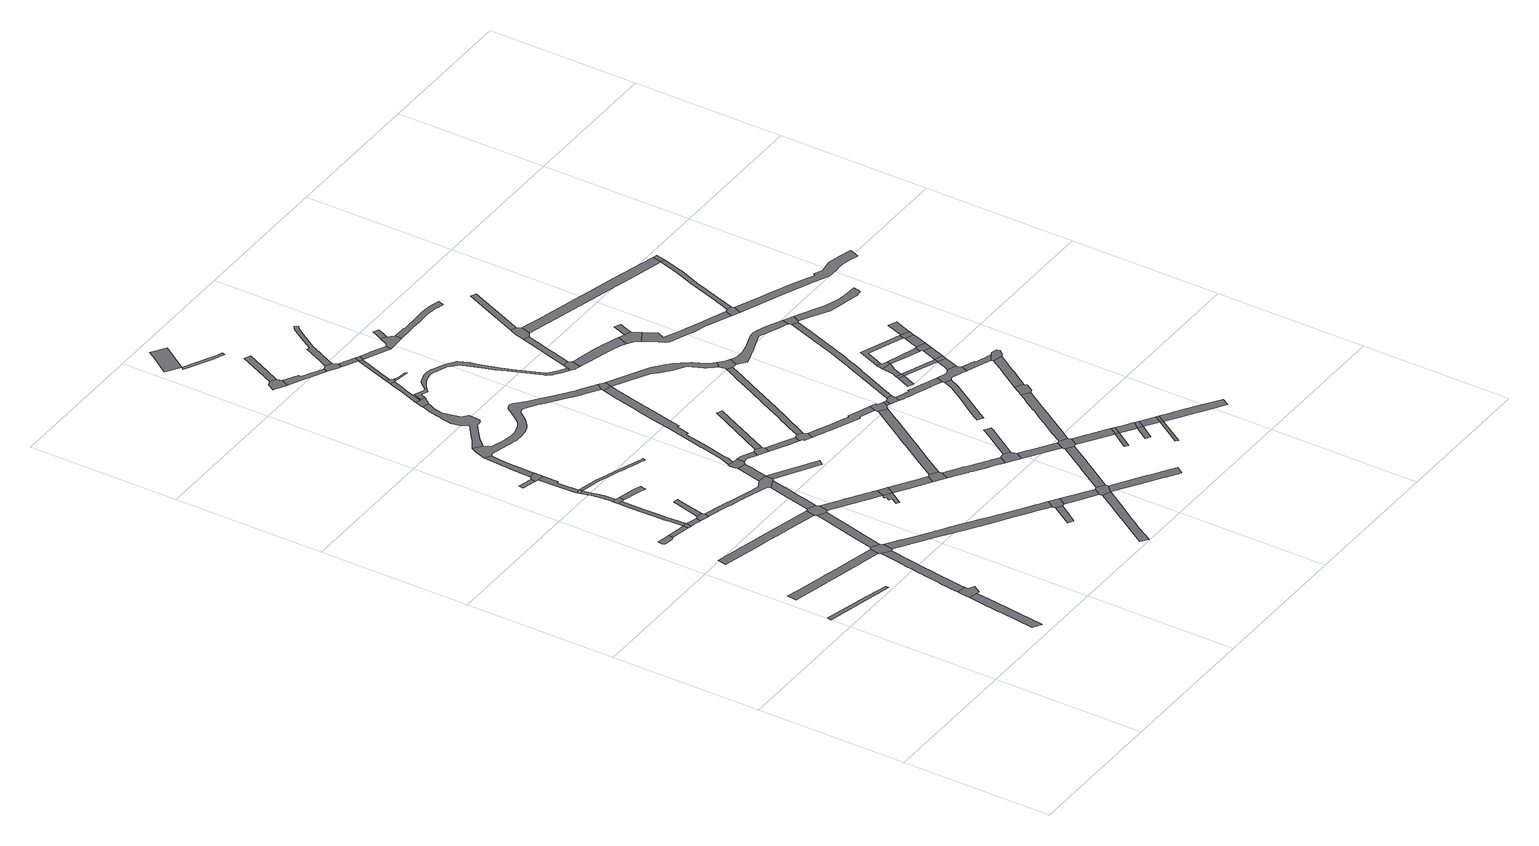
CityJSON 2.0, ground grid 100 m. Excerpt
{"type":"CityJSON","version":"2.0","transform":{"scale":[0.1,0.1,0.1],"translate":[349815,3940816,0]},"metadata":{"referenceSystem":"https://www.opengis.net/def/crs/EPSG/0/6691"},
"CityObjects":{
"road1":{"type":"Road","attributes":{"RoadStructureAttribute.sectionType":"1"},"geometry":[{"type":"MultiSurface","lod":"1","boundaries":[[[0,1,2,3,4,5]]]}]},
"road2":{"type":"Road","attributes":{"RoadStructureAttribute.sectionType":"1"},"geometry":[{"type":"MultiSurface","lod":"1","boundaries":[[[6,7,8,9,10,11,12,13,14,15,16,17]]]}]},
"road3":{"type":"Road","attributes":{"RoadStructureAttribute.sectionType":"1"},"geometry":[{"type":"MultiSurface","lod":"1","boundaries":[[[18,19,20,21,22,23,24,25,26,27,28,29,30,31,32,33,34,35,36,37,38]]]}]},
"road4":{"type":"Road","geometry":[{"type":"MultiSurface","lod":"1","boundaries":[[[39,40,17,16,41,42,43,44,45]]]}]},
"road5":{"type":"Road","geometry":[{"type":"MultiSurface","lod":"1","boundaries":[[[46,47,48,49,50,51,52,53,54,55,56]]]}]},
"road6":{"type":"Road","attributes":{"RoadStructureAttribute.sectionType":"1"},"geometry":[{"type":"MultiSurface","lod":"1","boundaries":[[[57,58,59,60,61,62,63,64,65,66,45,44,67,68,69,70,71,72,73]]]}]},
"road7":{"type":"Road","attributes":{"RoadStructureAttribute.sectionType":"1"},"geometry":[{"type":"MultiSurface","lod":"1","boundaries":[[[47,74,75,48]]]}]},
"road8":{"type":"Road","geometry":[{"type":"MultiSurface","lod":"1","boundaries":[[[74,76,77,78,75]]]}]},
"road9":{"type":"Road","attributes":{"RoadStructureAttribute.sectionType":"1"},"geometry":[{"type":"MultiSurface","lod":"1","boundaries":[[[79,80,81,82,83,84,85,86,87,88,89,90,91,92,93,94,95,96]]]}]},
"road10":{"type":"Road","attributes":{"RoadStructureAttribute.sectionType":"1"},"geometry":[{"type":"MultiSurface","lod":"1","boundaries":[[[76,97,98,99,100,77]]]}]},
"road11":{"type":"Road","attributes":{"RoadStructureAttribute.sectionType":"1"},"geometry":[{"type":"MultiSurface","lod":"1","boundaries":[[[78,101,102,103,104,105,106,107,108,109,110,111,112,75]]]}]},
"road12":{"type":"Road","geometry":[{"type":"MultiSurface","lod":"1","boundaries":[[[72,113,114,115,116,28,27,73]]]}]},
"road13":{"type":"Road","geometry":[{"type":"MultiSurface","lod":"1","boundaries":[[[117,100,99,118,119,120,121,122]]]}]},
"road14":{"type":"Road","geometry":[{"type":"MultiSurface","lod":"1","boundaries":[[[123,124,106,105,125,126,127]]]}]},
"road15":{"type":"Road","geometry":[{"type":"MultiSurface","lod":"1","boundaries":[[[128,129,130,131]]]}]},
"road16":{"type":"Road","geometry":[{"type":"MultiSurface","lod":"1","boundaries":[[[132,133,134,135,136]]]}]},
"road17":{"type":"Road","geometry":[{"type":"MultiSurface","lod":"1","boundaries":[[[137,138,139,140,117,122]]]}]},
"road18":{"type":"Road","attributes":{"RoadStructureAttribute.sectionType":"1"},"geometry":[{"type":"MultiSurface","lod":"1","boundaries":[[[141,142,143,133,132,144,145,146,147,148]]]}]},
"road19":{"type":"Road","attributes":{"RoadStructureAttribute.sectionType":"1"},"geometry":[{"type":"MultiSurface","lod":"1","boundaries":[[[149,150,151,152,153,154,155,156,116,115]]]}]},
"road20":{"type":"Road","geometry":[{"type":"MultiSurface","lod":"1","boundaries":[[[157,158,159,160,161,162,126,125]]]}]},
"road21":{"type":"Road","geometry":[{"type":"MultiSurface","lod":"1","boundaries":[[[163,128,131,141,148,164]]]}]},
"road22":{"type":"Road","geometry":[{"type":"MultiSurface","lod":"1","boundaries":[[[165,166,167,168,169,170,171,172,173,174,163,164]]]}]},
"road23":{"type":"Road","geometry":[{"type":"MultiSurface","lod":"1","boundaries":[[[175,176,177,79,96,152,151,178]]]}]},
"road24":{"type":"Road","attributes":{"RoadStructureAttribute.sectionType":"1"},"geometry":[{"type":"MultiSurface","lod":"1","boundaries":[[[179,180,181,182,183,184,185,186,187,120,119,188,189,190,191,192,193,194,195,196,197,198,199]]]}]},
"road25":{"type":"Road","attributes":{"RoadStructureAttribute.sectionType":"1"},"geometry":[{"type":"MultiSurface","lod":"1","boundaries":[[[200,201,202,135,203,204,205,206,207,208,209,210,211,212,213,214,136,135,134,215,216,217,218,219,220,123,127]]]}]},
"road26":{"type":"Road","attributes":{"RoadStructureAttribute.sectionType":"1"},"geometry":[{"type":"MultiSurface","lod":"1","boundaries":[[[221,222,223,224,225,226,227,228,229,230,231,232,233,234,235,236,237,238,114,113,239,240,241,242,243,244,245,246,247,248,249,250,251,252]]]}]},
"road27":{"type":"Road","attributes":{"RoadStructureAttribute.sectionType":"1"},"geometry":[{"type":"MultiSurface","lod":"1","boundaries":[[[253,254,255,256,257,198,197,258,259,260,177,176]]]}]},
"road28":{"type":"Road","attributes":{"RoadStructureAttribute.sectionType":"1"},"geometry":[{"type":"MultiSurface","lod":"1","boundaries":[[[261,262,263,264,265,266,267,268,175,178]]]}]},
"road29":{"type":"Road","geometry":[{"type":"MultiSurface","lod":"1","boundaries":[[[263,269,270,271,272,273,274,275]]]}]},
"road30":{"type":"Road","attributes":{"RoadStructureAttribute.sectionType":"1"},"geometry":[{"type":"MultiSurface","lod":"1","boundaries":[[[276,277,278,279,280,281,282,283,284,285,286,287,288,289,290,291,292,293,294,295,296,297,298,299,300,301,302,303,304,305,306,307,308,309]]]}]},
"road31":{"type":"Road","geometry":[{"type":"MultiSurface","lod":"1","boundaries":[[[310,311,312,313,314,315,316,317,180,179]]]}]},
"road32":{"type":"Road","geometry":[{"type":"MultiSurface","lod":"1","boundaries":[[[263,275,318,319,264]]]}]},
"road33":{"type":"Road","geometry":[{"type":"MultiSurface","lod":"1","boundaries":[[[320,321,322,323,324,325,326,314,313]]]}]},
"road34":{"type":"Road","geometry":[{"type":"MultiSurface","lod":"1","boundaries":[[[327,328,329,330]]]}]},
"road35":{"type":"Road","attributes":{"RoadStructureAttribute.sectionType":"1"},"geometry":[{"type":"MultiSurface","lod":"1","boundaries":[[[331,332,333,334,179,199]]]}]},
"road36":{"type":"Road","geometry":[{"type":"MultiSurface","lod":"1","boundaries":[[[335,336,337,338,339,340,341,342]]]}]},
"road37":{"type":"Road","attributes":{"RoadStructureAttribute.sectionType":"1"},"geometry":[{"type":"MultiSurface","lod":"1","boundaries":[[[343,344,345,318,275,346,347,348,349,350,351]]]}]},
"road38":{"type":"Road","attributes":{"RoadStructureAttribute.sectionType":"1"},"geometry":[{"type":"MultiSurface","lod":"1","boundaries":[[[352,353,354,355,322,321]]]}]},
"road39":{"type":"Road","geometry":[{"type":"MultiSurface","lod":"1","boundaries":[[[293,292,356,357,358,359]]]}]},
"road40":{"type":"Road","geometry":[{"type":"MultiSurface","lod":"1","boundaries":[[[251,330,329,360,361,252]]]}]},
"road41":{"type":"Road","attributes":{"function":"2","RoadStructureAttribute.sectionType":"1"},"geometry":[{"type":"MultiSurface","lod":"1","boundaries":[[[362,363,364,365,366,367]]]}]},
"road42":{"type":"Road","attributes":{"RoadStructureAttribute.sectionType":"1"},"geometry":[{"type":"MultiSurface","lod":"1","boundaries":[[[171,170,368,369,370,371,372,373,374,375,376,377,378,379,380,381,382,383,384,385,386,387,388,389,390,391,392,393,394,395,396,397,398,399,400,401,402,403,404,405,406,407,408,409,410,411,412,413,414,415,416,417,418,419,420,421,422,423,424,425,426,309,308,427,428,429,430,431]]]}]},
"road43":{"type":"Road","geometry":[{"type":"MultiSurface","lod":"1","boundaries":[[[432,354,353,433,434,435]]]}]},
"road44":{"type":"Road","attributes":{"RoadStructureAttribute.sectionType":"1"},"geometry":[{"type":"MultiSurface","lod":"1","boundaries":[[[436,437,438,439,440,441,442,367]]]}]},
"road45":{"type":"Road","attributes":{"RoadStructureAttribute.sectionType":"1"},"geometry":[{"type":"MultiSurface","lod":"1","boundaries":[[[443,444,445,446,338,337,447,448,449,450]]]}]},
"road46":{"type":"Road","geometry":[{"type":"MultiSurface","lod":"1","boundaries":[[[451,452,453,454,343,351]]]}]},
"road47":{"type":"Road","attributes":{"RoadStructureAttribute.sectionType":"1"},"geometry":[{"type":"MultiSurface","lod":"1","boundaries":[[[358,455,456,457,458,459,460,461,359]]]}]},
"road48":{"type":"Road","attributes":{"RoadStructureAttribute.sectionType":"1"},"geometry":[{"type":"MultiSurface","lod":"1","boundaries":[[[339,462,463,464,465,466,467,340]]]}]},
"road49":{"type":"Road","attributes":{"RoadStructureAttribute.sectionType":"1"},"geometry":[{"type":"MultiSurface","lod":"1","boundaries":[[[468,469,470,471,361,360]]]}]},
"road50":{"type":"Road","attributes":{"RoadStructureAttribute.sectionType":"1"},"geometry":[{"type":"MultiSurface","lod":"1","boundaries":[[[472,473,434,433,474,475,476]]]}]},
"road51":{"type":"Road","geometry":[{"type":"MultiSurface","lod":"1","boundaries":[[[459,458,477,478,479,480,481]]]}]},
"road52":{"type":"Road","attributes":{"RoadStructureAttribute.sectionType":"1"},"geometry":[{"type":"MultiSurface","lod":"1","boundaries":[[[482,483,484,485,486,487,488,489,490,491,492,493,494,495,496,497,498,499,500,501,488,502,503,504,505,506,507,508]]]}]},
"road53":{"type":"Road","geometry":[{"type":"MultiSurface","lod":"1","boundaries":[[[509,510,511,512,513,443,450]]]}]},
"road54":{"type":"Road","geometry":[{"type":"MultiSurface","lod":"1","boundaries":[[[514,471,470,489,488,487,515]]]}]},
"road55":{"type":"Road","geometry":[{"type":"MultiSurface","lod":"1","boundaries":[[[477,516,517,518,519,520,478]]]}]},
"road56":{"type":"Road","attributes":{"RoadStructureAttribute.sectionType":"1"},"geometry":[{"type":"MultiSurface","lod":"1","boundaries":[[[521,522,432,435]]]}]},
"road57":{"type":"Road","attributes":{"RoadStructureAttribute.sectionType":"1"},"geometry":[{"type":"MultiSurface","lod":"1","boundaries":[[[523,524,525,526,527,528,529,452,451,530,531,532,533,534,535,536]]]}]},
"road58":{"type":"Road","attributes":{"RoadStructureAttribute.sectionType":"1"},"geometry":[{"type":"MultiSurface","lod":"1","boundaries":[[[480,537,538,539,481]]]}]},
"road59":{"type":"Road","geometry":[{"type":"MultiSurface","lod":"1","boundaries":[[[540,541,542,543,544,545,546,472,476]]]}]},
"road60":{"type":"Road","attributes":{"RoadStructureAttribute.sectionType":"1"},"geometry":[{"type":"MultiSurface","lod":"1","boundaries":[[[510,547,548,511]]]}]},
"road61":{"type":"Road","attributes":{"RoadStructureAttribute.sectionType":"1"},"geometry":[{"type":"MultiSurface","lod":"1","boundaries":[[[356,549,550,551,552,553,554,555,556,557,558,559,560,561,562,563,564,565,566,567,568,569,570,571,572,573,574,575,576,577,578,579,580,581,582,583,584,585,586,587,588,589,590,591,592,593,594,595,596,597,598,599,600,601,602,603,604,605,606,607,608,609,610,611,612,613,614,615,616,617,618,619,620,621,622,623,624,625,626,627,628,357]]]}]},
"road62":{"type":"Road","geometry":[{"type":"MultiSurface","lod":"1","boundaries":[[[538,629,630,631,632,548,547,539]]]}]},
"road63":{"type":"Road","geometry":[{"type":"MultiSurface","lod":"1","boundaries":[[[633,634,635,636,637,638,639,523,536]]]}]},
"road64":{"type":"Road","attributes":{"RoadStructureAttribute.sectionType":"1"},"geometry":[{"type":"MultiSurface","lod":"1","boundaries":[[[640,641,642,643,644,645,454,453,646,647,648,649,650,651,652,653,654]]]}]},
"road65":{"type":"Road","attributes":{"RoadStructureAttribute.sectionType":"1"},"geometry":[{"type":"MultiSurface","lod":"1","boundaries":[[[655,656,657,658,659,660,661,662,663,664,665,666,667,668,669,670,671,513,512]]]}]},
"road66":{"type":"Road","attributes":{"RoadStructureAttribute.sectionType":"1"},"geometry":[{"type":"MultiSurface","lod":"1","boundaries":[[[672,673,674,675,676,677,678,679,680,681,682,514,515]]]}]},
"road67":{"type":"Road","attributes":{"RoadStructureAttribute.sectionType":"1"},"geometry":[{"type":"MultiSurface","lod":"1","boundaries":[[[629,683,684,685,686,687,688,689,630]]]}]},
"road68":{"type":"Road","attributes":{"RoadStructureAttribute.sectionType":"1"},"geometry":[{"type":"MultiSurface","lod":"1","boundaries":[[[690,691,692,693,694,695,696,697,698,699,700,701,702,324,323,703,704,705,706,707,708,709,710,711,712,713,714,715,716,717,718,719,720,721,722,723,724,725,726,727,728,729,730,731,732,733,734,735,736,737,738,739,740,741,742,743,744,745,746,747,748,749,721,750]]]}]},
"road69":{"type":"Road","geometry":[{"type":"MultiSurface","lod":"1","boundaries":[[[721,749,751,403,402,750]]]}]},
"road70":{"type":"Road","attributes":{"RoadStructureAttribute.sectionType":"1"},"geometry":[{"type":"MultiSurface","lod":"1","boundaries":[[[752,753,754,755,756,757,544,543,758,759,760,761,762,763,764]]]}]},
"road71":{"type":"Road","attributes":{"RoadStructureAttribute.sectionType":"1"},"geometry":[{"type":"MultiSurface","lod":"1","boundaries":[[[765,766,767,637,636,768,769,770,771,772]]]}]},
"road72":{"type":"Road","attributes":{"RoadStructureAttribute.sectionType":"1"},"geometry":[{"type":"MultiSurface","lod":"1","boundaries":[[[773,774,775,776,639,638]]]}]},
"road73":{"type":"Road","attributes":{"RoadStructureAttribute.sectionType":"1"},"geometry":[{"type":"MultiSurface","lod":"1","boundaries":[[[777,778,779,780,781,782,783,784,785,786,787,788,789,790,791,792,793,794,795,796,797,798,546,545,799,800,801,802,803,804,805,806]]]}]},
"road74":{"type":"Road","geometry":[{"type":"MultiSurface","lod":"1","boundaries":[[[807,808,809,810,685,684,811,812,813,814]]]}]},
"road75":{"type":"Road","geometry":[{"type":"MultiSurface","lod":"1","boundaries":[[[815,816,817,818,594,593,819,820,821,822,823]]]}]},
"road76":{"type":"Road","attributes":{"RoadStructureAttribute.sectionType":"1"},"geometry":[{"type":"MultiSurface","lod":"1","boundaries":[[[824,825,826,827,809,808]]]}]},
"road77":{"type":"Road","geometry":[{"type":"MultiSurface","lod":"1","boundaries":[[[771,677,676,828,829,830,831,772]]]}]},
"road78":{"type":"Road","geometry":[{"type":"MultiSurface","lod":"1","boundaries":[[[832,833,834,835,836,837,764,763,838,640,654]]]}]},
"road79":{"type":"Road","attributes":{"RoadStructureAttribute.sectionType":"1"},"geometry":[{"type":"MultiSurface","lod":"1","boundaries":[[[815,839,840,841,842,843,844,845,846,816]]]}]},
"road80":{"type":"Road","attributes":{"RoadStructureAttribute.sectionType":"1"},"geometry":[{"type":"MultiSurface","lod":"1","boundaries":[[[828,847,848,849,850,851,829]]]}]},
"road81":{"type":"Road","attributes":{"RoadStructureAttribute.sectionType":"1"},"geometry":[{"type":"MultiSurface","lod":"1","boundaries":[[[852,853,834,833]]]}]},
"road82":{"type":"Road","geometry":[{"type":"MultiSurface","lod":"1","boundaries":[[[854,855,856,850]]]}]},
"road83":{"type":"Road","geometry":[{"type":"MultiSurface","lod":"1","boundaries":[[[857,858,853,852,859,860,861]]]}]},
"road84":{"type":"Road","attributes":{"RoadStructureAttribute.sectionType":"1"},"geometry":[{"type":"MultiSurface","lod":"1","boundaries":[[[862,863,864,865,866,867,868,869,823,822,870,871,872,873,874,875,876]]]}]},
"road85":{"type":"Road","geometry":[{"type":"MultiSurface","lod":"1","boundaries":[[[877,851,850,856]]]}]},
"road86":{"type":"Road","attributes":{"RoadStructureAttribute.sectionType":"1"},"geometry":[{"type":"MultiSurface","lod":"1","boundaries":[[[878,879,880,881,882,883,884,885,886,887,888,889,890,891,892,893,894,895,896,897,807,814]]]}]},
"road87":{"type":"Road","attributes":{"RoadStructureAttribute.sectionType":"1"},"geometry":[{"type":"MultiSurface","lod":"1","boundaries":[[[898,899,900,901,902,903,904,905,906,907,908,831,830,909,910,911,912,913,914,915]]]}]},
"road88":{"type":"Road","geometry":[{"type":"MultiSurface","lod":"1","boundaries":[[[916,917,918,919]]]}]},
"road89":{"type":"Road","geometry":[{"type":"MultiSurface","lod":"1","boundaries":[[[920,921,922,923,844,843,924,925]]]}]},
"road90":{"type":"Road","attributes":{"RoadStructureAttribute.sectionType":"1"},"geometry":[{"type":"MultiSurface","lod":"1","boundaries":[[[926,927,916,928,929,877,856]]]}]},
"road91":{"type":"Road","geometry":[{"type":"MultiSurface","lod":"1","boundaries":[[[930,777,806,931,932,933,733,732]]]}]},
"road92":{"type":"Road","attributes":{"RoadStructureAttribute.sectionType":"1"},"geometry":[{"type":"MultiSurface","lod":"1","boundaries":[[[934,935,936,937,938,939,940,941,942,943,944]]]}]},
"road93":{"type":"Road","geometry":[{"type":"MultiSurface","lod":"1","boundaries":[[[945,946,928,916,919]]]}]},
"road94":{"type":"Road","attributes":{"RoadStructureAttribute.sectionType":"1"},"geometry":[{"type":"MultiSurface","lod":"1","boundaries":[[[947,948,949,950,951,952,953,954,955,956,957,958,959,960,961,962,963,964,860,859]]]}]},
"road95":{"type":"Road","attributes":{"RoadStructureAttribute.sectionType":"1"},"geometry":[{"type":"MultiSurface","lod":"1","boundaries":[[[965,966,967,968,945,919]]]}]},
"road96":{"type":"Road","attributes":{"RoadStructureAttribute.sectionType":"1"},"geometry":[{"type":"MultiSurface","lod":"1","boundaries":[[[969,970,971,972]]]}]},
"road97":{"type":"Road","geometry":[{"type":"MultiSurface","lod":"1","boundaries":[[[973,974,876,875,975,976,977,978,979]]]}]},
"road98":{"type":"Road","geometry":[{"type":"MultiSurface","lod":"1","boundaries":[[[967,980,981,968]]]}]},
"road99":{"type":"Road","attributes":{"RoadStructureAttribute.sectionType":"1"},"geometry":[{"type":"MultiSurface","lod":"1","boundaries":[[[982,983,984,985,986,987,988,922,921]]]}]},
"road100":{"type":"Road","geometry":[{"type":"MultiSurface","lod":"1","boundaries":[[[989,990,969,972,991]]]}]},
"road101":{"type":"Road","geometry":[{"type":"MultiSurface","lod":"1","boundaries":[[[992,993,994,995,973,979]]]}]},
"road102":{"type":"Road","attributes":{"RoadStructureAttribute.sectionType":"1"},"geometry":[{"type":"MultiSurface","lod":"1","boundaries":[[[989,996,997,998,999,1000,990]]]}]},
"road103":{"type":"Road","attributes":{"RoadStructureAttribute.sectionType":"1"},"geometry":[{"type":"MultiSurface","lod":"1","boundaries":[[[1001,1002,1003,1004,1005,981,980,967,1006,1007,980,1008,1009,1010,1011]]]}]},
"road104":{"type":"Road","geometry":[{"type":"MultiSurface","lod":"1","boundaries":[[[914,1012,1013,1014,1015,1016,915]]]}]},
"road105":{"type":"Road","attributes":{"RoadStructureAttribute.sectionType":"1"},"geometry":[{"type":"MultiSurface","lod":"1","boundaries":[[[1017,1018,1019,1020,1021,1022,1023,1024,1025,1026,1027,1028,1029,1030,1031,1032,1033,857,861]]]}]},
"road106":{"type":"Road","geometry":[{"type":"MultiSurface","lod":"1","boundaries":[[[1034,1035,1036,1037,1038,999,998,1039]]]}]},
"road107":{"type":"Road","geometry":[{"type":"MultiSurface","lod":"1","boundaries":[[[1040,1041,1042,1043,1044,1045,1046,1047,1048,1049,1050,956,955,934,944]]]}]},
"road108":{"type":"Road","attributes":{"RoadStructureAttribute.sectionType":"1"},"geometry":[{"type":"MultiSurface","lod":"1","boundaries":[[[972,1051,1052,1053,1054,1055,1056,1057,991]]]}]},
"road109":{"type":"Road","attributes":{"RoadStructureAttribute.sectionType":"1"},"geometry":[{"type":"MultiSurface","lod":"1","boundaries":[[[931,1058,1059,1060,1061,1062,1063,1064,1065,1066,1067,1068,1069,1070,1071,1072,1073,1074,1075,1076,1077,1078,1079,1080,932]]]}]},
"road110":{"type":"Road","attributes":{"RoadStructureAttribute.sectionType":"1"},"geometry":[{"type":"MultiSurface","lod":"1","boundaries":[[[1081,1082,1083,1084,1085,1086,977,976,1087,1088,1089,1090,1091,1092,1093,1094,1095,1096,1097]]]}]},
"road111":{"type":"Road","attributes":{"RoadStructureAttribute.sectionType":"1"},"geometry":[{"type":"MultiSurface","lod":"1","boundaries":[[[1098,1099,1048,1047,1100]]]}]},
"road112":{"type":"Road","attributes":{"RoadStructureAttribute.sectionType":"1"},"geometry":[{"type":"MultiSurface","lod":"1","boundaries":[[[998,1101,1102,1103,1104,1105,1106,1039]]]}]},
"road113":{"type":"Road","attributes":{"RoadStructureAttribute.sectionType":"1"},"geometry":[{"type":"MultiSurface","lod":"1","boundaries":[[[1107,1108,1109,1110,1111,1015,1014,1112,1113,1114,1115,1116,1117,1118]]]}]},
"road114":{"type":"Road","geometry":[{"type":"MultiSurface","lod":"1","boundaries":[[[1119,1120,1054,1053,1100]]]}]},
"road115":{"type":"Road","attributes":{"RoadStructureAttribute.sectionType":"1"},"geometry":[{"type":"MultiSurface","lod":"1","boundaries":[[[1035,1121,1122,1123,1124,1125,1126,1127,1128,1129,1130,1036]]]}]},
"road116":{"type":"Road","attributes":{"RoadStructureAttribute.sectionType":"1"},"geometry":[{"type":"MultiSurface","lod":"1","boundaries":[[[1044,1131,1132,1133,1134,1135,1136,1045]]]}]},
"road117":{"type":"Road","attributes":{"RoadStructureAttribute.sectionType":"1"},"geometry":[{"type":"MultiSurface","lod":"1","boundaries":[[[1137,1120,1119,1138]]]}]},
"road118":{"type":"Road","attributes":{"RoadStructureAttribute.sectionType":"1"},"geometry":[{"type":"MultiSurface","lod":"1","boundaries":[[[1139,1140,1141,1142,1143,1144,1145,1146,1147,1148,1149,1150,920,925]]]}]},
"road119":{"type":"Road","geometry":[{"type":"MultiSurface","lod":"1","boundaries":[[[1104,1103,1151,1137,1138,1152,1153,1154]]]}]},
"road120":{"type":"Road","geometry":[{"type":"MultiSurface","lod":"1","boundaries":[[[1117,1155,1156,1157,1158,1159,1133,1132,1118]]]}]},
"road121":{"type":"Road","attributes":{"RoadStructureAttribute.sectionType":"1"},"geometry":[{"type":"MultiSurface","lod":"1","boundaries":[[[1153,1160,1161,1162,1163,1154]]]}]},
"road122":{"type":"Road","geometry":[{"type":"MultiSurface","lod":"1","boundaries":[[[1164,1165,1097,1096,1166,1167]]]}]},
"road123":{"type":"Road","geometry":[{"type":"MultiSurface","lod":"1","boundaries":[[[1067,1066,1026,1025,1168,1169]]]}]},
"road124":{"type":"Road","geometry":[{"type":"MultiSurface","lod":"1","boundaries":[[[1170,1126,1125,1162,1161,1171]]]}]},
"road125":{"type":"Road","attributes":{"RoadStructureAttribute.sectionType":"1"},"geometry":[{"type":"MultiSurface","lod":"1","boundaries":[[[1172,1173,1174,1170,1171]]]}]},
"road126":{"type":"Road","attributes":{"RoadStructureAttribute.sectionType":"1"},"geometry":[{"type":"MultiSurface","lod":"1","boundaries":[[[1175,1176,1177,1178,1179,1180,1181,1182,1165,1164,1183,1184,1185,1186,1187,1188,1189,1143]]]}]},
"road127":{"type":"Road","attributes":{"RoadStructureAttribute.sectionType":"1"},"geometry":[{"type":"MultiSurface","lod":"1","boundaries":[[[1190,1191,1192,1193,1194,1195,1196,1197,1198,1199,1200,1169,1168,1201,1202,1203,1204,1205,1206,1207,1208,1209]]]}]},
"road128":{"type":"Road","attributes":{"RoadStructureAttribute.sectionType":"1"},"geometry":[{"type":"MultiSurface","lod":"1","boundaries":[[[1166,1210,1211,1212,1213,1214,1215,1216,1217,1218,1219,1220,1221,1222,1223,1224,1225,1226,1227,1228,1229,1230,1231,1232,1233,1167]]]}]},
"road129":{"type":"Road","geometry":[{"type":"MultiSurface","lod":"1","boundaries":[[[1234,1144,1143,1189,1235]]]}]}
},
"vertices":[
[280,1067,0],[459,1024,0],[461,1047,0],[263,1096,0],[10,1158,0],[6,1131,0],
[613,488,0],[596,357,0],[595,348,0],[594,335,0],[563,104,0],[617,70,0],[618,78,0],[651,319,0],[665,422,0],[677,511,0],[684,560,0],[625,572,0],
[222,1376,0],[292,1359,0],[314,1354,0],[327,1351,0],[412,1331,0],[462,1320,0],[560,1297,0],[568,1295,0],[620,1283,0],[717,1260,0],[731,1318,0],[470,1379,0],[459,1381,0],[409,1393,0],[377,1400,0],[376,1401,0],[312,1416,0],[307,1417,0],[155,1453,0],[73,1473,0],[68,1412,0],
[634,639,0],[628,592,0],[702,556,0],[735,607,0],[700,629,0],[695,650,0],[636,657,0],
[200,2346,0],[219,2357,0],[224,2387,0],[179,2395,0],[160,2399,0],[159,2399,0],[148,2401,0],[135,2403,0],[130,2373,0],[142,2358,0],[142,2356,0],
[709,1130,0],[694,1039,0],[694,1034,0],[679,945,0],[679,941,0],[672,899,0],[656,805,0],[652,782,0],[649,757,0],[643,709,0],[702,699,0],[711,767,0],[722,831,0],[738,930,0],[739,938,0],[783,1209,0],[728,1244,0],
[347,2332,0],[353,2365,0],
[373,2327,0],[381,2363,0],[381,2366,0],
[864,1841,0],[509,1926,0],[501,1928,0],[480,1933,0],[479,1933,0],[352,1963,0],[164,2008,0],[152,1948,0],[414,1886,0],[417,1886,0],[497,1867,0],[525,1860,0],[547,1855,0],[558,1852,0],[695,1819,0],[696,1819,0],[725,1812,0],[849,1782,0],
[415,2318,0],[442,2311,0],[448,2310,0],[456,2342,0],
[376,2462,0],[374,2495,0],[372,2558,0],[370,2652,0],[369,2800,0],[342,2800,0],[342,2775,0],[342,2766,0],[342,2650,0],[344,2558,0],[345,2493,0],[348,2453,0],
[802,1217,0],[811,1283,0],[801,1302,0],[747,1330,0],
[477,2352,0],[506,2295,0],[511,2293,0],[520,2325,0],[514,2342,0],[514,2344,0],
[342,2842,0],[342,2823,0],[392,2801,0],[400,2835,0],[369,2842,0],
[278,3366,0],[186,3388,0],[179,3358,0],[271,3335,0],
[335,3074,0],[308,3067,0],[312,3049,0],[339,3055,0],[343,3073,0],
[555,2514,0],[561,2536,0],[528,2543,0],[517,2503,0],
[296,3328,0],[301,3181,0],[305,3081,0],[333,3086,0],[328,3190,0],[327,3221,0],[344,3218,0],[344,3322,0],
[836,1442,0],[859,1532,0],[912,1737,0],[858,1765,0],[849,1731,0],[810,1581,0],[782,1469,0],[776,1448,0],
[491,2772,0],[552,2750,0],[555,2770,0],[558,2790,0],[509,2806,0],[477,2817,0],
[298,3380,0],[343,3387,0],
[343,3400,0],[344,3489,0],[345,3518,0],[346,3557,0],[350,3623,0],[356,3686,0],[316,3712,0],[303,3525,0],[302,3519,0],[302,3517,0],
[945,1808,0],[937,1828,0],[882,1851,0],[931,1745,0],
[1034,2232,0],[972,2236,0],[918,2210,0],[832,2235,0],[796,2246,0],[751,2259,0],[652,2288,0],[641,2292,0],[636,2293,0],[553,2281,0],[617,2264,0],[626,2262,0],[654,2253,0],[675,2247,0],[745,2227,0],[770,2219,0],[775,2218,0],[943,2164,0],[952,2147,0],[1021,2175,0],[1033,2178,0],
[364,2923,0],[362,2950,0],[351,2998,0],[469,3024,0],[549,2999,0],[626,2973,0],[631,2971,0],[798,2912,0],[804,2930,0],[801,2931,0],[637,2988,0],[562,3014,0],[555,3016,0],[474,3042,0],[406,3058,0],[323,3004,0],[328,2982,0],[335,2947,0],[335,2946,0],[338,2910,0],[341,2856,0],
[1682,714,0],[1673,719,0],[1635,744,0],[1630,747,0],[1586,776,0],[1433,876,0],[1430,878,0],[1382,909,0],[1325,947,0],[1275,980,0],[1272,982,0],[1209,1023,0],[1168,1050,0],[1115,1084,0],[1080,1107,0],[1075,1110,0],[940,1199,0],[913,1216,0],[1033,1065,0],[1121,1008,0],[1123,1006,0],[1139,996,0],[1194,959,0],[1265,913,0],[1266,912,0],[1358,852,0],[1453,791,0],[1483,771,0],[1515,750,0],[1582,707,0],[1658,657,0],[1691,707,0],
[961,1929,0],[971,1968,0],[976,1991,0],[997,2074,0],[999,2085,0],[918,2005,0],[912,1981,0],[911,1977,0],
[1192,1577,0],[1198,1574,0],[1230,1553,0],[1257,1608,0],[1116,1698,0],[1080,1721,0],[1077,1723,0],[1006,1769,0],
[1216,1531,0],[1228,1524,0],[1212,1498,0],[1231,1486,0],[1205,1444,0],[1223,1431,0],[1283,1520,0],
[426,3796,0],[458,3831,0],[466,3837,0],[508,3870,0],[576,3923,0],[596,3923,0],[613,3928,0],[615,3930,0],[627,3941,0],[633,3967,0],[634,3999,0],[635,4021,0],[599,4050,0],[570,4165,0],[585,4228,0],[601,4261,0],[610,4280,0],[565,4293,0],[560,4276,0],[548,4235,0],[534,4179,0],[526,4148,0],[522,4130,0],[513,4084,0],[510,4065,0],[521,4007,0],[549,3959,0],[530,3944,0],[485,3910,0],[445,3878,0],[430,3867,0],[393,3844,0],[361,3824,0],[416,3785,0],
[1050,2298,0],[1060,2342,0],[1062,2350,0],[1072,2395,0],[1013,2408,0],[1000,2353,0],[993,2326,0],[981,2273,0],
[1315,1571,0],[1270,1600,0],
[1073,2401,0],[1088,2414,0],[1091,2464,0],[1050,2466,0],[1019,2480,0],[1009,2458,0],[1010,2435,0],
[1570,495,0],[1604,474,0],[1699,611,0],[1659,634,0],
[1306,2019,0],[1310,2016,0],[1337,2051,0],[1203,2131,0],
[260,5112,0],[282,5099,0],[330,5075,0],[356,5126,0],[348,5161,0],[308,5181,0],[276,5168,0],[248,5120,0],
[1535,1431,0],[1457,1480,0],[1436,1493,0],[1367,1465,0],[1452,1411,0],[1453,1411,0],[1460,1406,0],[1463,1404,0],[1502,1379,0],
[1121,2419,0],[1186,2386,0],[1205,2423,0],[1127,2461,0],
[651,4329,0],[624,4343,0],[614,4336,0],[580,4349,0],
[1720,617,0],[1753,667,0],
[280,5866,0],[185,5927,0],[148,5871,0],[119,5828,0],[64,5751,0],[154,5688,0],
[374,3699,0],[452,3679,0],[505,3665,0],[526,3660,0],[543,3656,0],[570,3650,0],[591,3648,0],[605,3648,0],[627,3648,0],[644,3650,0],[655,3651,0],[665,3652,0],[682,3657,0],[691,3660,0],[700,3664,0],[710,3669,0],[719,3675,0],[725,3678,0],[729,3681,0],[736,3686,0],[745,3694,0],[768,3712,0],[799,3754,0],[820,3781,0],[841,3791,0],[852,3789,0],[865,3783,0],[945,3735,0],[973,3713,0],[1056,3651,0],[1139,3589,0],[1162,3575,0],[1166,3572,0],[1185,3561,0],[1270,3509,0],[1298,3552,0],[1190,3623,0],[1185,3626,0],[1108,3679,0],[1011,3750,0],[933,3811,0],[873,3865,0],[857,3874,0],[840,3873,0],[823,3866,0],[811,3857,0],[790,3825,0],[759,3784,0],[732,3747,0],[716,3735,0],[696,3723,0],[673,3714,0],[627,3700,0],[618,3700,0],[607,3699,0],[591,3700,0],[581,3701,0],[523,3714,0],[440,3738,0],[358,3819,0],[352,3806,0],[344,3789,0],[331,3755,0],[325,3739,0],
[1229,2428,0],[1254,2351,0],[1274,2388,0],[1266,2405,0],
[143,5672,0],[331,5576,0],[359,5564,0],[400,5549,0],[407,5568,0],[367,5583,0],[340,5595,0],
[584,4981,0],[469,5045,0],[443,5059,0],[451,5072,0],[411,5034,0],[484,4997,0],[555,4961,0],[570,4953,0],
[1580,1329,0],[1609,1384,0],[1604,1404,0],[1554,1437,0],
[648,4447,0],[657,4470,0],[675,4521,0],[690,4564,0],[661,4574,0],[651,4544,0],[629,4469,0],
[392,5254,0],[444,5363,0],[468,5412,0],[427,5432,0],[408,5391,0],[357,5284,0],
[1725,613,0],[1795,568,0],[1909,493,0],[1943,543,0],
[1458,2294,0],[1388,2330,0],[1326,2314,0],[1375,2288,0],[1440,2257,0],
[703,4568,0],[715,4584,0],[708,4590,0],[699,4603,0],[674,4612,0],
[2306,307,0],[2227,357,0],[2219,363,0],[2204,373,0],[2202,374,0],[2015,494,0],[1967,452,0],[1913,473,0],[1846,368,0],[1777,262,0],[1773,256,0],[1755,228,0],[1678,109,0],[1634,40,0],[1679,5,0],[1745,114,0],[1760,138,0],[1765,146,0],[1818,226,0],[1874,311,0],[1985,443,0],[2180,317,0],[2218,293,0],[2259,266,0],[2263,263,0],[2353,205,0],[2386,255,0],
[640,4917,0],[654,4909,0],[670,4940,0],[656,4973,0],[615,4992,0],
[1963,549,0],[2010,515,0],
[775,4555,0],[807,4552,0],[801,4566,0],[750,4570,0],[725,4577,0],
[1456,2798,0],[1424,2816,0],
[1925,1178,0],[1883,1205,0],[1880,1208,0],[1865,1217,0],[1743,1297,0],[1724,1309,0],[1687,1333,0],[1642,1289,0],[1697,1254,0],[1700,1252,0],[1716,1241,0],[1792,1191,0],[1823,1171,0],[1891,1126,0],
[702,4622,0],[782,4840,0],[757,4849,0],
[1466,2244,0],[1461,2237,0],[1503,2217,0],[1511,2214,0],[1531,2258,0],[1521,2286,0],[1486,2304,0],
[759,4854,0],[775,4888,0],
[667,4365,0],[711,4348,0],[722,4360,0],[734,4371,0],[747,4381,0],[760,4391,0],[773,4399,0],[788,4407,0],[803,4413,0],[818,4419,0],[833,4423,0],[849,4426,0],[865,4429,0],[870,4429,0],[874,4428,0],[879,4428,0],[883,4427,0],[888,4426,0],[892,4425,0],[896,4424,0],[901,4423,0],[905,4421,0],[909,4419,0],[913,4417,0],[981,4389,0],[1031,4345,0],[1035,4340,0],[1085,4212,0],[1108,4138,0],[1136,4067,0],[1215,3869,0],[1218,3863,0],[1220,3856,0],[1224,3850,0],[1227,3845,0],[1231,3839,0],[1236,3834,0],[1241,3829,0],[1243,3828,0],[1246,3825,0],[1251,3821,0],[1257,3817,0],[1263,3814,0],[1287,3796,0],[1333,3767,0],[1347,3788,0],[1303,3818,0],[1241,3861,0],[1238,3865,0],[1236,3870,0],[1234,3876,0],[1161,4058,0],[1146,4097,0],[1144,4105,0],[1097,4264,0],[1090,4300,0],[1061,4367,0],[997,4415,0],[926,4444,0],[922,4446,0],[917,4448,0],[911,4451,0],[906,4453,0],[900,4454,0],[894,4456,0],[888,4457,0],[883,4458,0],[877,4458,0],[871,4459,0],[863,4459,0],[844,4456,0],[826,4452,0],[809,4447,0],[792,4441,0],[775,4434,0],[757,4418,0],[727,4381,0],[709,4374,0],[646,4400,0],[640,4386,0],
[786,4841,0],[802,4875,0],[784,4883,0],[780,4885,0],
[1937,1096,0],[1949,1088,0],[1962,1079,0],[1978,1068,0],[2007,1123,0],[1999,1158,0],[1959,1185,0],
[1940,2030,0],[1932,2018,0],[1740,1725,0],[1731,1711,0],[1703,1668,0],[1644,1577,0],[1665,1499,0],[1738,1611,0],[1751,1630,0],[1765,1653,0],[1815,1729,0],[1873,1817,0],[1920,1889,0],[1944,1926,0],[1991,1997,0],
[674,5013,0],[735,5141,0],[740,5153,0],[782,5220,0],[815,5272,0],[842,5309,0],[859,5329,0],[872,5338,0],[857,5358,0],[842,5348,0],[822,5325,0],[795,5286,0],[761,5233,0],[718,5165,0],[700,5173,0],[698,5169,0],[639,5043,0],
[2128,694,0],[2131,699,0],[2170,758,0],[2225,842,0],[2248,877,0],[2196,908,0],[2158,850,0],[2134,813,0],[2131,807,0],[2080,729,0],[2078,726,0],
[955,4764,0],[965,4762,0],[972,4800,0],[962,4804,0],[935,4815,0],[874,4843,0],[865,4847,0],
[1242,3400,0],[1204,3240,0],[1198,3214,0],[1170,3089,0],[1147,2987,0],[1139,2952,0],[1138,2950,0],[1116,2854,0],[1082,2704,0],[1079,2692,0],[1047,2557,0],[1045,2549,0],[1032,2508,0],[1070,2508,0],[1077,2550,0],[1108,2685,0],[1116,2719,0],[1144,2843,0],[1145,2847,0],[1160,2843,0],[1177,2917,0],[1180,2931,0],[1195,2928,0],[1204,2970,0],[1207,2981,0],[1228,3075,0],[1253,3181,0],[1256,3195,0],[1263,3226,0],[1301,3389,0],[1307,3416,0],[1325,3476,0],[1498,3382,0],[1552,3353,0],[1587,3316,0],[1653,3264,0],[1673,3251,0],[1731,3213,0],[1758,3150,0],[1773,3119,0],[1783,3106,0],[1808,3071,0],[1827,3054,0],[1858,3087,0],[1842,3102,0],[1813,3141,0],[1812,3142,0],[1798,3169,0],[1782,3207,0],[1777,3214,0],[1765,3230,0],[1742,3261,0],[1711,3298,0],[1700,3308,0],[1682,3326,0],[1661,3344,0],[1635,3365,0],[1609,3384,0],[1476,3454,0],[1341,3524,0],[1265,3491,0],
[1334,3529,0],
[1940,2102,0],[1807,2152,0],[1802,2144,0],[1749,2163,0],[1689,2188,0],[1579,2235,0],[1560,2192,0],[1658,2149,0],[1731,2117,0],[1824,2081,0],[1832,2089,0],[1935,2051,0],[1954,2097,0],
[2182,1008,0],[2071,1081,0],[2066,1084,0],[2032,1033,0],[2045,1025,0],[2050,1021,0],[2193,928,0],[2224,980,0],
[2135,1363,0],[2149,1385,0],[2107,1412,0],[2093,1390,0],
[1831,3001,0],[1818,2975,0],[1809,2958,0],[1801,2942,0],[1800,2940,0],[1788,2916,0],[1748,2837,0],[1748,2835,0],[1742,2824,0],[1740,2821,0],[1736,2812,0],[1705,2749,0],[1699,2735,0],[1663,2662,0],[1659,2654,0],[1617,2567,0],[1615,2563,0],[1605,2543,0],[1570,2475,0],[1564,2462,0],[1541,2415,0],[1520,2373,0],[1612,2467,0],[1654,2552,0],[1744,2735,0],[1772,2791,0],[1773,2794,0],[1823,2896,0],[1864,2978,0],[1866,2982,0],
[1087,4809,0],[1053,4848,0],[1017,4866,0],[991,4812,0],[968,4762,0],[972,4761,0],[1061,4764,0],[1088,4765,0],
[1400,3819,0],[1361,3830,0],[1356,3816,0],[1354,3810,0],[1358,3751,0],[1366,3747,0],[1376,3744,0],[1399,3738,0],[1415,3800,0],
[1070,4883,0],[1091,4925,0],[1054,4941,0],[1038,4908,0],
[2267,880,0],[2300,931,0],[2295,953,0],[2243,980,0],
[1999,2010,0],[2016,2018,0],[2032,2056,0],[1991,2073,0],[1995,2081,0],[1993,2081,0],[1935,2050,0],
[1439,3951,0],[1441,3957,0],[1464,4038,0],[1466,4043,0],[1497,4148,0],[1456,4160,0],[1402,3971,0],[1397,3954,0],
[2373,812,0],[2379,808,0],[2462,754,0],[2479,743,0],[2512,794,0],
[2038,2009,0],[2054,2047,0],
[2401,631,0],[2424,615,0],[2500,729,0],
[2079,2061,0],[2075,2052,0],[2097,1984,0],[2113,2022,0],[2114,2047,0],
[1736,3717,0],[1702,3729,0],[1654,3743,0],[1602,3757,0],[1554,3768,0],[1476,3785,0],[1431,3796,0],[1419,3799,0],[1443,3727,0],[1467,3720,0],[1596,3687,0],[1641,3671,0],[1699,3651,0],[1738,3633,0],[1766,3705,0],
[2533,780,0],
[1176,4766,0],[1217,4767,0],[1222,4767,0],[1284,4768,0],[1326,4770,0],[1376,4769,0],[1417,4766,0],[1454,4759,0],[1460,4758,0],[1503,4747,0],[1506,4746,0],[1517,4783,0],[1513,4784,0],[1468,4795,0],[1422,4804,0],[1377,4807,0],[1326,4808,0],[1190,4803,0],[1177,4810,0],[1166,4810,0],
[2489,1364,0],[2487,1361,0],[2436,1281,0],[2426,1264,0],[2421,1257,0],[2385,1201,0],[2358,1159,0],[2357,1158,0],[2329,1115,0],[2289,1054,0],[2253,996,0],[2316,986,0],[2336,1017,0],[2435,1168,0],[2436,1169,0],[2504,1276,0],[2575,1385,0],[2524,1418,0],
[2598,666,0],[2535,572,0],[2563,553,0],[2629,646,0],
[1549,4232,0],[1533,4260,0],[1497,4276,0],[1476,4228,0],[1527,4168,0],[1532,4167,0],
[2587,673,0],[2592,670,0],[2637,712,0],[2571,755,0],
[1836,3012,0],[1899,2982,0],[1923,3038,0],[1896,3052,0],
[2395,1860,0],[2369,1800,0],[2302,1694,0],[2234,1593,0],[2191,1528,0],[2173,1499,0],[2207,1476,0],[2233,1515,0],[2323,1651,0],[2403,1776,0],[2435,1840,0],
[2662,696,0],[2639,711,0],
[2125,1972,0],[2151,1963,0],[2155,1961,0],[2238,1931,0],[2265,1921,0],[2287,1913,0],[2312,1904,0],[2316,1903,0],[2391,1875,0],[2408,1922,0],[2353,1942,0],[2306,1960,0],[2304,1961,0],[2272,1973,0],[2238,1986,0],[2208,1997,0],[2205,1986,0],[2145,2009,0],
[2648,634,0],[2704,598,0],[2720,587,0],[2752,637,0],
[2285,2109,0],[2245,2021,0],[2284,2005,0],[2322,2092,0],
[1809,3691,0],[1785,3698,0],[1776,3606,0],[1806,3574,0],[1881,3617,0],[1862,3648,0],[1851,3675,0],
[2736,576,0],[2769,626,0],
[1540,4274,0],[1622,4461,0],[1701,4642,0],[1664,4657,0],[1660,4648,0],[1589,4486,0],[1508,4301,0],
[2328,2118,0],[2295,2133,0],[2331,2117,0],
[1870,3725,0],[1886,3767,0],[1844,3783,0],[1825,3732,0],
[2350,2175,0],[2373,2211,0],[2383,2227,0],[2318,2237,0],[2306,2157,0],
[3112,401,0],[2972,493,0],[2848,574,0],[2835,583,0],[2825,590,0],[2604,409,0],[2622,398,0],[2831,513,0],[2908,462,0],[2933,446,0],[3080,350,0],
[2594,1390,0],[2627,1440,0],[2623,1462,0],[2572,1494,0],[2547,1454,0],
[2201,2249,0],[2204,2256,0],[2237,2330,0],[2242,2343,0],[2270,2406,0],[2283,2438,0],[2309,2504,0],[2401,2759,0],[2455,2907,0],[2415,2924,0],[2347,2732,0],[2296,2589,0],[2244,2452,0],[2232,2425,0],[2207,2366,0],[2204,2359,0],[2141,2210,0],
[2358,2265,0],[2354,2274,0],[2327,2285,0],[2324,2276,0],[2321,2257,0],[2392,2254,0],
[2437,1844,0],[2456,1851,0],[2550,1818,0],[2553,1816,0],[2562,1813,0],[2580,1862,0],[2569,1889,0],[2570,1892,0],[2512,1913,0],[2474,1898,0],[2409,1922,0],
[2401,2063,0],[2498,2026,0],[2548,2007,0],[2558,2033,0],[2547,2035,0],[2488,2058,0],[2420,2083,0],
[1957,2938,0],[2088,2981,0],[2101,2985,0],[2191,3018,0],[2205,3020,0],[2216,3021,0],[2250,3006,0],[2348,2969,0],[2411,2945,0],[2423,2991,0],[2319,3038,0],[2251,3065,0],[2225,3068,0],[2200,3066,0],[2175,3061,0],[2101,3037,0],[2081,3030,0],[2029,3018,0],[1991,3017,0],[1976,3019,0],[1960,3022,0],[1953,3025,0],[1926,3037,0],
[2184,3372,0],[2170,3377,0],[2052,3422,0],[2016,3435,0],[1905,3484,0],[1928,3536,0],[1825,3537,0],[1854,3480,0],[1870,3448,0],[1890,3431,0],[2016,3380,0],[2043,3368,0],[2136,3339,0],[2173,3324,0],[2254,3290,0],[2304,3269,0],[2324,3317,0],
[2549,2007,0],[2524,1943,0],[2604,1986,0],
[2479,2190,0],[2535,2169,0],[2583,2150,0],[2598,2187,0],[2579,2193,0],[2487,2223,0],
[2668,1640,0],[2667,1638,0],[2636,1591,0],[2607,1547,0],[2579,1505,0],[2659,1517,0],[2697,1574,0],[2698,1576,0],[2710,1595,0],[2746,1650,0],[2791,1719,0],[2730,1735,0],
[2614,2013,0],[2559,2033,0],
[2386,2347,0],[2406,2394,0],[2528,2347,0],[2637,2306,0],[2645,2303,0],[2657,2335,0],[2542,2379,0],[2414,2427,0],[2391,2436,0],[2359,2360,0],
[2566,1812,0],[2726,1755,0],[2773,1783,0],[2669,1817,0],[2664,1819,0],[2667,1827,0],
[2597,2133,0],[2650,2114,0],
[1723,4117,0],[1868,4080,0],[2246,3982,0],[2327,3962,0],[2545,3907,0],[2564,3970,0],[2263,4048,0],[2109,4088,0],[2066,4099,0],[1956,4127,0],[1660,4203,0],[1606,4217,0],
[2598,2144,0],[2658,2135,0],[2670,2168,0],[2610,2189,0],
[2810,1727,0],[2840,1760,0],[2833,1780,0],[2795,1790,0],[2793,1790,0],
[2704,2262,0],[2707,2270,0],[2648,2291,0],[2620,2216,0],
[2378,3316,0],[2346,3324,0],[2361,3246,0],[2383,3300,0],
[2468,2912,0],[2490,2958,0],
[2667,2331,0],[2722,2312,0],
[2724,2318,0],[2762,2424,0],[2706,2444,0],
[2509,3781,0],[2507,3773,0],[2460,3649,0],[2444,3607,0],[2432,3575,0],[2398,3473,0],[2395,3463,0],[2368,3382,0],[2397,3373,0],[2420,3444,0],[2460,3565,0],[2473,3599,0],[2535,3761,0],[2535,3764,0],[2574,3899,0],
[2922,2818,0],[2837,2823,0],[2830,2824,0],[2800,2828,0],[2798,2828,0],[2760,2836,0],[2744,2841,0],[2684,2861,0],[2647,2879,0],[2639,2883,0],[2542,2933,0],[2536,2874,0],[2583,2847,0],[2593,2842,0],[2651,2810,0],[2723,2793,0],[2803,2776,0],[2868,2762,0],[2913,2767,0],[2925,2817,0],
[2661,3124,0],[2818,3059,0],[2839,3051,0],[2869,3038,0],[2952,3003,0],[2985,2999,0],[3030,3002,0],[3045,3002,0],[3086,3001,0],[3152,2991,0],[3203,2972,0],[3207,2971,0],[3236,3036,0],[3148,3062,0],[3065,3081,0],[3025,3074,0],[2976,3067,0],[2918,3092,0],[2911,3077,0],[2831,3113,0],[2754,3147,0],[2698,3170,0],[2594,3213,0],[2559,3227,0],
[2591,3963,0],[2576,3905,0]
]}
